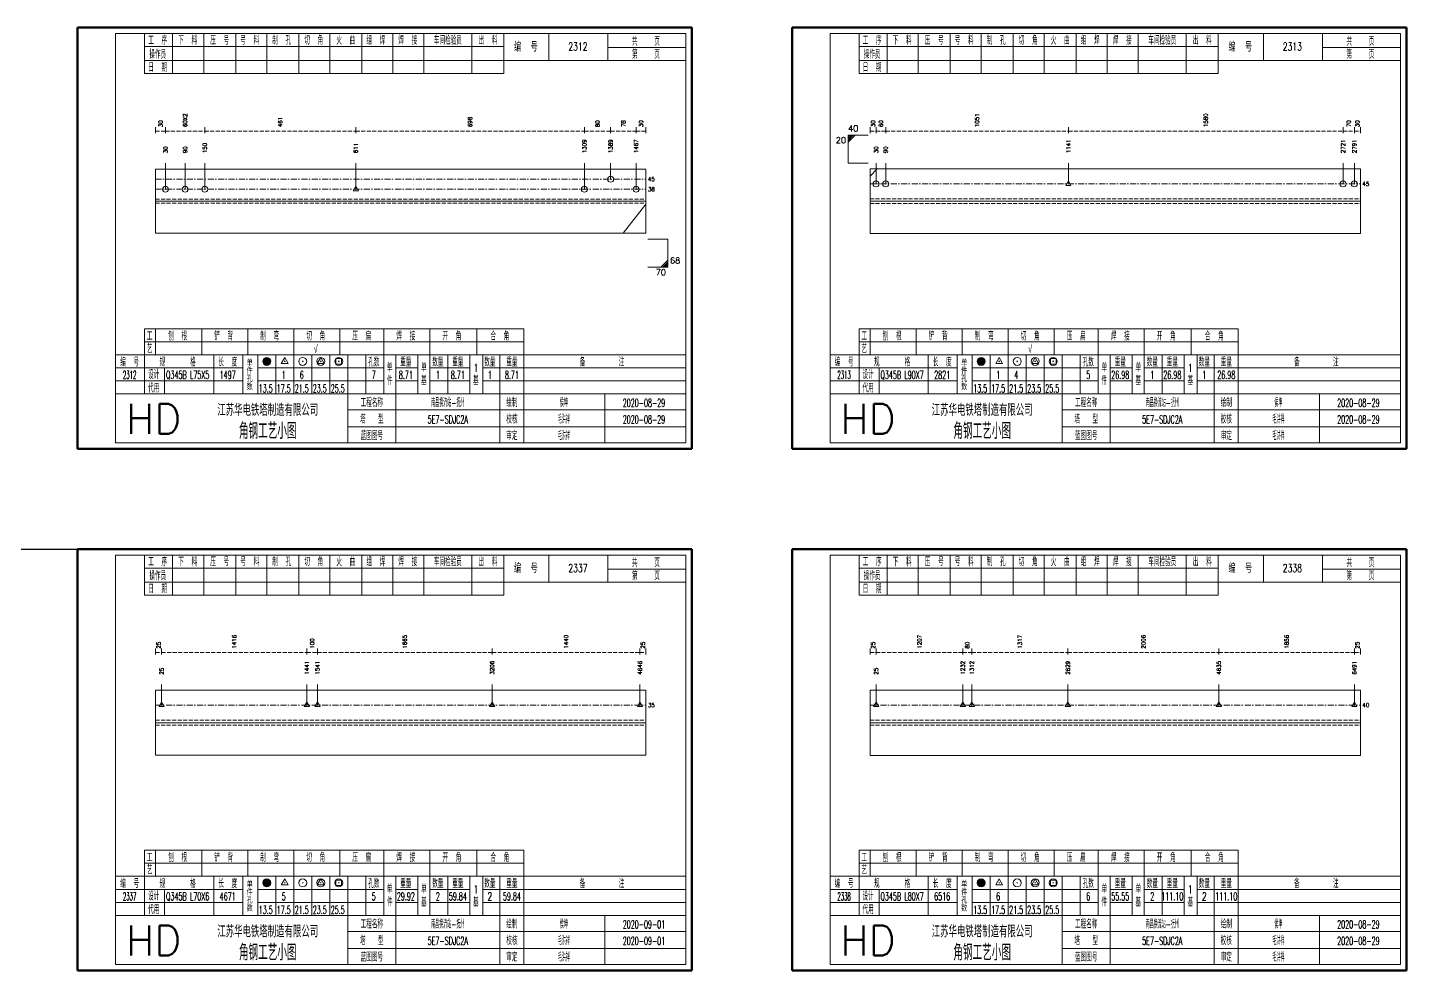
# Model space of a CAD drawing. Extents: x 0 to 5305, y 0 to 1513.
# Drawn here: x 3188 to 3877, y 260 to 732 of the extents above; entities that cross this region are included whole.
import ezdxf
from ezdxf.enums import TextEntityAlignment as Align

# ---------------------------------------------------------------- set-up
doc = ezdxf.new("R2010")
doc.units = 0
doc.header["$MEASUREMENT"] = 0
doc.linetypes.add('一点画线', pattern=[5.2, 3, -1, 0.2, -1])
doc.linetypes.add('虚线', pattern=[2.75, 2, -0.75])
doc.layers.get('0').update_dxf_attribs({"linetype": 'CONTINUOUS', "lineweight": 25})
doc.layers.add('1', color=7, linetype='CONTINUOUS', lineweight=25)
doc.layers.add('4', color=7, linetype='CONTINUOUS', lineweight=25)
doc.styles.get("Standard").update_dxf_attribs({"font": 'simplex.shx', "width": 0.7, "height": 3, "bigfont": 'gbhzfs.shx'})

msp = doc.modelspace()

# ---------------------------------------------------------------- linework, layer by layer
at = {"color": 8, "linetype": 'Continuous', "lineweight": 9}
for p, q in [((3252, 678.75), (3252, 681.75)), ((3256.91, 678.75), (3256.91, 681.75)), ((3256.91, 678.75), (3256.91, 681.75)), ((3276.55, 678.75), (3276.55, 681.75)), ((3276.55, 678.75), (3276.55, 681.75)), ((3352, 678.75), (3352, 681.75)), ((3352, 678.75), (3352, 681.75)), ((3466.23, 678.75), (3466.23, 681.75)), ((3466.23, 678.75), (3466.23, 681.75)), ((3479.32, 678.75), (3479.32, 681.75)), ((3479.32, 678.75), (3479.32, 681.75)), ((3492.09, 678.75), (3492.09, 681.75)), ((3492.09, 678.75), (3492.09, 681.75)), ((3497, 678.75), (3497, 681.75)), ((3609, 678.75), (3609, 681.75)), ((3612, 678.75), (3612, 681.75)), ((3612, 678.75), (3612, 681.75)), ((3616.82, 678.75), (3616.82, 681.75)), ((3616.82, 678.75), (3616.82, 681.75)), ((3708.09, 678.75), (3708.09, 681.75)), ((3708.09, 678.75), (3708.09, 681.75)), ((3845.32, 678.75), (3845.32, 681.75)), ((3845.32, 678.75), (3845.32, 681.75)), ((3851, 678.75), (3851, 681.75)), ((3851, 678.75), (3851, 681.75)), ((3854, 678.75), (3854, 681.75)), ((3609, 418.25), (3609, 421.25)), ((3612, 418.25), (3612, 421.25)), ((3612, 418.25), (3612, 421.25)), ((3655.32, 418.25), (3655.32, 421.25)), ((3655.32, 418.25), (3655.32, 421.25)), ((3659.82, 418.25), (3659.82, 421.25)), ((3659.82, 418.25), (3659.82, 421.25)), ((3707.85, 418.25), (3707.85, 421.25)), ((3707.85, 418.25), (3707.85, 421.25)), ((3783.27, 418.25), (3783.27, 421.25)), ((3783.27, 418.25), (3783.27, 421.25)), ((3851, 418.25), (3851, 421.25)), ((3851, 418.25), (3851, 421.25)), ((3854, 418.25), (3854, 421.25))]:
    msp.add_line(p, q, dxfattribs=at)
at = {"color": 8, "linetype": '虚线', "lineweight": 9}
for p, q in [((3252, 679.75), (3256.91, 679.75)), ((3256.91, 679.75), (3276.55, 679.75)), ((3276.55, 679.75), (3352, 679.75)), ((3352, 679.75), (3466.23, 679.75)), ((3466.23, 679.75), (3479.32, 679.75)), ((3479.32, 679.75), (3492.09, 679.75)), ((3492.09, 679.75), (3497, 679.75)), ((3609, 679.75), (3612, 679.75)), ((3612, 679.75), (3616.82, 679.75)), ((3616.82, 679.75), (3708.09, 679.75)), ((3708.09, 679.75), (3845.32, 679.75)), ((3845.32, 679.75), (3851, 679.75)), ((3851, 679.75), (3854, 679.75)), ((3609, 419.25), (3612, 419.25)), ((3612, 419.25), (3655.32, 419.25)), ((3655.32, 419.25), (3659.82, 419.25)), ((3659.82, 419.25), (3707.85, 419.25)), ((3707.85, 419.25), (3783.27, 419.25)), ((3783.27, 419.25), (3851, 419.25)), ((3851, 419.25), (3854, 419.25))]:
    msp.add_line(p, q, dxfattribs=at)
at = {"color": 7, "linetype": 'Continuous', "lineweight": 13}
for p, q in [((3598, 677.75), (3608, 677.75)), ((3598, 663.75), (3598, 677.75)), ((3598.88, 677.75), (3598, 676.88)), ((3599.75, 677.75), (3598, 676)), ((3600.62, 677.75), (3598, 675.12)), ((3601.5, 677.75), (3598, 674.25)), ((3256.91, 650.75), (3256.91, 663.75)), ((3266.73, 650.75), (3266.73, 663.75)), ((3276.55, 650.75), (3276.55, 663.75)), ((3352, 650.75), (3352, 663.75)), ((3466.23, 650.75), (3466.23, 663.75)), ((3479.32, 655.75), (3479.32, 663.75)), ((3492.09, 650.75), (3492.09, 663.75)), ((3598, 663.75), (3608, 663.75)), ((3612, 653.42), (3612, 663.75)), ((3616.82, 653.42), (3616.82, 663.75)), ((3708.09, 653.42), (3708.09, 663.75)), ((3845.32, 653.42), (3845.32, 663.75)), ((3851, 653.42), (3851, 663.75)), ((3479.17, 655.6), (3479.47, 655.9)), ((3479.47, 655.6), (3479.17, 655.9)), ((3609, 657.32), (3612.47, 660.92)), ((3708.09, 654.92), (3706.8, 652.67)), ((3709.39, 652.67), (3708.09, 654.92)), ((3256.76, 650.6), (3257.06, 650.9)), ((3257.06, 650.6), (3256.76, 650.9)), ((3266.58, 650.6), (3266.88, 650.9)), ((3266.88, 650.6), (3266.58, 650.9)), ((3276.4, 650.6), (3276.7, 650.9)), ((3276.7, 650.6), (3276.4, 650.9)), ((3352, 652.25), (3350.7, 650)), ((3350.7, 650), (3353.3, 650)), ((3351.85, 650.6), (3352.15, 650.9)), ((3352.15, 650.6), (3351.85, 650.9)), ((3353.3, 650), (3352, 652.25)), ((3466.08, 650.6), (3466.38, 650.9)), ((3466.38, 650.6), (3466.08, 650.9)), ((3491.94, 650.6), (3492.24, 650.9)), ((3492.24, 650.6), (3491.94, 650.9)), ((3611.85, 653.27), (3612.15, 653.57)), ((3612.15, 653.27), (3611.85, 653.57)), ((3616.67, 653.27), (3616.97, 653.57)), ((3616.97, 653.27), (3616.67, 653.57)), ((3706.8, 652.67), (3709.39, 652.67)), ((3707.94, 653.27), (3708.24, 653.57)), ((3708.24, 653.27), (3707.94, 653.57)), ((3845.17, 653.27), (3845.47, 653.57)), ((3845.47, 653.27), (3845.17, 653.57)), ((3850.85, 653.27), (3851.15, 653.57)), ((3851.15, 653.27), (3850.85, 653.57)), ((3497, 643.26), (3485.54, 628.75)), ((3508, 625.75), (3498, 625.75)), ((3508, 625.75), (3508, 611.75)), ((3504.5, 611.75), (3508, 615.25)), ((3505.38, 611.75), (3508, 614.38)), ((3506.25, 611.75), (3508, 613.5)), ((3508, 611.75), (3498, 611.75)), ((3507.12, 611.75), (3508, 612.62)), ((3612, 393.06), (3612, 403.25)), ((3655.32, 393.06), (3655.32, 403.25)), ((3659.82, 393.06), (3659.82, 403.25)), ((3707.85, 393.06), (3707.85, 403.25)), ((3783.27, 393.06), (3783.27, 403.25)), ((3851, 393.06), (3851, 403.25)), ((3612, 394.56), (3610.7, 392.31)), ((3611.85, 392.91), (3612.15, 393.21)), ((3612.15, 392.91), (3611.85, 393.21)), ((3613.3, 392.31), (3612, 394.56)), ((3655.32, 394.56), (3654.02, 392.31)), ((3655.17, 392.91), (3655.47, 393.21)), ((3655.47, 392.91), (3655.17, 393.21)), ((3656.62, 392.31), (3655.32, 394.56)), ((3659.82, 394.56), (3658.52, 392.31)), ((3659.67, 392.91), (3659.97, 393.21)), ((3659.97, 392.91), (3659.67, 393.21)), ((3661.12, 392.31), (3659.82, 394.56)), ((3707.85, 394.56), (3706.55, 392.31)), ((3707.7, 392.91), (3708, 393.21)), ((3708, 392.91), (3707.7, 393.21)), ((3709.15, 392.31), (3707.85, 394.56)), ((3783.27, 394.56), (3781.98, 392.31)), ((3783.12, 392.91), (3783.42, 393.21)), ((3783.42, 392.91), (3783.12, 393.21)), ((3784.57, 392.31), (3783.27, 394.56)), ((3851, 394.56), (3849.7, 392.31)), ((3850.85, 392.91), (3851.15, 393.21)), ((3851.15, 392.91), (3850.85, 393.21)), ((3852.3, 392.31), (3851, 394.56)), ((3610.7, 392.31), (3613.3, 392.31)), ((3654.02, 392.31), (3656.62, 392.31)), ((3658.52, 392.31), (3661.12, 392.31)), ((3706.55, 392.31), (3709.15, 392.31)), ((3781.98, 392.31), (3784.57, 392.31)), ((3849.7, 392.31), (3852.3, 392.31))]:
    msp.add_line(p, q, dxfattribs=at)
at = {"color": 7, "linetype": 'Continuous', "lineweight": 18}
for p, q in [((3252, 660.75), (3252, 628.75)), ((3252, 660.75), (3497, 660.75)), ((3497, 660.75), (3497, 628.75)), ((3609, 660.92), (3609, 628.58)), ((3609, 660.92), (3854, 660.92)), ((3854, 660.92), (3854, 628.58)), ((3252, 644.75), (3497, 644.75)), ((3609, 644.75), (3854, 644.75)), ((3609, 400.56), (3609, 367.94)), ((3609, 400.56), (3854, 400.56)), ((3854, 400.56), (3854, 367.94)), ((3609, 384.25), (3854, 384.25))]:
    msp.add_line(p, q, dxfattribs=at)
at = {"color": 3, "linetype": '一点画线', "lineweight": 13}
for p, q in [((3252, 655.75), (3497, 655.75)), ((3252, 650.75), (3497, 650.75)), ((3609, 653.42), (3854, 653.42)), ((3609, 393.06), (3854, 393.06))]:
    msp.add_line(p, q, dxfattribs=at)
at = {"color": 1, "linetype": '虚线', "lineweight": 18}
for p, q in [((3252, 645.75), (3497, 645.75)), ((3252, 643.75), (3497, 643.75)), ((3609, 645.92), (3854, 645.92)), ((3609, 643.58), (3854, 643.58)), ((3609, 385.56), (3854, 385.56)), ((3609, 382.94), (3854, 382.94))]:
    msp.add_line(p, q, dxfattribs=at)
at = {"color": 0, "linetype": 'Continuous'}
msp.add_line((3163, 471), (3213, 471), dxfattribs=at)
at = {"color": 2, "linetype": 'Continuous', "lineweight": 9}
for p, q in [((3252, 418.25), (3252, 421.25)), ((3255, 418.25), (3255, 421.25)), ((3255, 418.25), (3255, 421.25)), ((3327.58, 418.25), (3327.58, 421.25)), ((3327.58, 418.25), (3327.58, 421.25)), ((3332.83, 418.25), (3332.83, 421.25)), ((3332.83, 418.25), (3332.83, 421.25)), ((3420.16, 418.25), (3420.16, 421.25)), ((3420.16, 418.25), (3420.16, 421.25)), ((3494, 418.25), (3494, 421.25)), ((3494, 418.25), (3494, 421.25)), ((3497, 418.25), (3497, 421.25))]:
    msp.add_line(p, q, dxfattribs=at)
at = {"color": 2, "linetype": '虚线', "lineweight": 9}
for p, q in [((3252, 419.25), (3255, 419.25)), ((3255, 419.25), (3327.58, 419.25)), ((3327.58, 419.25), (3332.83, 419.25)), ((3332.83, 419.25), (3420.16, 419.25)), ((3420.16, 419.25), (3494, 419.25)), ((3494, 419.25), (3497, 419.25))]:
    msp.add_line(p, q, dxfattribs=at)
at = {"color": 2, "linetype": 'Continuous', "lineweight": 18}
for p, q in [((3252, 400.54), (3252, 367.96)), ((3252, 400.54), (3497, 400.54)), ((3497, 400.54), (3497, 367.96)), ((3252, 384.25), (3497, 384.25))]:
    msp.add_line(p, q, dxfattribs=at)
at = {"color": 2, "linetype": 'Continuous', "lineweight": 13}
for p, q in [((3255, 393.04), (3255, 403.25)), ((3327.58, 393.04), (3327.58, 403.25)), ((3332.83, 393.04), (3332.83, 403.25)), ((3420.16, 393.04), (3420.16, 403.25)), ((3494, 393.04), (3494, 403.25)), ((3255, 394.54), (3253.7, 392.29)), ((3254.85, 392.89), (3255.15, 393.19)), ((3255.15, 392.89), (3254.85, 393.19)), ((3256.3, 392.29), (3255, 394.54)), ((3327.58, 394.54), (3326.28, 392.29)), ((3327.43, 392.89), (3327.73, 393.19)), ((3327.73, 392.89), (3327.43, 393.19)), ((3328.88, 392.29), (3327.58, 394.54)), ((3332.83, 394.54), (3331.53, 392.29)), ((3332.68, 392.89), (3332.98, 393.19)), ((3332.98, 392.89), (3332.68, 393.19)), ((3334.13, 392.29), (3332.83, 394.54)), ((3420.16, 394.54), (3418.86, 392.29)), ((3420.01, 392.89), (3420.31, 393.19)), ((3420.31, 392.89), (3420.01, 393.19)), ((3421.46, 392.29), (3420.16, 394.54)), ((3494, 394.54), (3492.7, 392.29)), ((3493.85, 392.89), (3494.15, 393.19)), ((3494.15, 392.89), (3493.85, 393.19)), ((3495.3, 392.29), (3494, 394.54)), ((3253.7, 392.29), (3256.3, 392.29)), ((3326.28, 392.29), (3328.88, 392.29)), ((3331.53, 392.29), (3334.13, 392.29)), ((3418.86, 392.29), (3421.46, 392.29)), ((3492.7, 392.29), (3495.3, 392.29))]:
    msp.add_line(p, q, dxfattribs=at)
at = {"color": 2, "linetype": '一点画线', "lineweight": 13}
msp.add_line((3252, 393.04), (3497, 393.04), dxfattribs=at)
at = {"color": 2, "linetype": '虚线', "lineweight": 18}
for p, q in [((3252, 385.54), (3497, 385.54)), ((3252, 382.96), (3497, 382.96))]:
    msp.add_line(p, q, dxfattribs=at)
at = {"color": 7, "linetype": 'Continuous', "lineweight": 13}
for centre in [(3479.32, 655.75), (3612, 653.42), (3616.82, 653.42), (3845.32, 653.42), (3851, 653.42), (3256.91, 650.75), (3266.73, 650.75), (3276.55, 650.75), (3466.23, 650.75), (3492.09, 650.75)]:
    msp.add_circle(centre, 1.5, dxfattribs=at)
at = {"layer": '1', "color": 7, "linetype": 'Continuous', "lineweight": 18}
for p, q in [((3252, 628.75), (3497, 628.75)), ((3609, 628.58), (3854, 628.58)), ((3609, 367.94), (3854, 367.94))]:
    msp.add_line(p, q, dxfattribs=at)
at = {"layer": '1', "color": 2, "linetype": 'Continuous', "lineweight": 18}
msp.add_line((3252, 367.96), (3497, 367.96), dxfattribs=at)
at = {"layer": '4', "color": 1, "linetype": 'Continuous', "lineweight": 50}
for p, q in [((3520, 731.5), (3213, 731.5)), ((3213, 731.5), (3213, 521)), ((3520, 521), (3520, 731.5)), ((3877, 731.5), (3570, 731.5)), ((3570, 731.5), (3570, 521)), ((3877, 521), (3877, 731.5)), ((3213, 521), (3520, 521)), ((3570, 521), (3877, 521)), ((3877, 471), (3570, 471)), ((3570, 471), (3570, 260.5)), ((3877, 260.5), (3877, 471)), ((3570, 260.5), (3877, 260.5))]:
    msp.add_line(p, q, dxfattribs=at)
at = {"layer": '4', "color": 1, "linetype": 'Continuous', "lineweight": 18}
for p, q in [((3517, 728.5), (3232, 728.5)), ((3232, 728.5), (3232, 524)), ((3246.5, 728.5), (3246.5, 708.5)), ((3260.5, 728.5), (3260.5, 708.5)), ((3276, 728.5), (3276, 708.5)), ((3292, 728.5), (3292, 708.5)), ((3307.5, 728.5), (3307.5, 708.5)), ((3323.5, 728.5), (3323.5, 708.5)), ((3339, 728.5), (3339, 708.5)), ((3355, 728.5), (3355, 708.5)), ((3370.5, 728.5), (3370.5, 708.5)), ((3386, 728.5), (3386, 708.5)), ((3410, 728.5), (3410, 708.5)), ((3426, 728.5), (3426, 708.5)), ((3448.5, 728.5), (3448.5, 715)), ((3478, 728.5), (3478, 715)), ((3517, 524), (3517, 728.5)), ((3874, 728.5), (3589, 728.5)), ((3589, 728.5), (3589, 524)), ((3603.5, 728.5), (3603.5, 708.5)), ((3617.5, 728.5), (3617.5, 708.5)), ((3633, 728.5), (3633, 708.5)), ((3649, 728.5), (3649, 708.5)), ((3664.5, 728.5), (3664.5, 708.5)), ((3680.5, 728.5), (3680.5, 708.5)), ((3696, 728.5), (3696, 708.5)), ((3712, 728.5), (3712, 708.5)), ((3727.5, 728.5), (3727.5, 708.5)), ((3743, 728.5), (3743, 708.5)), ((3767, 728.5), (3767, 708.5)), ((3783, 728.5), (3783, 708.5)), ((3805.5, 728.5), (3805.5, 715)), ((3835, 728.5), (3835, 715)), ((3874, 524), (3874, 728.5)), ((3246.5, 722), (3426, 722)), ((3478, 721.5), (3517, 721.5)), ((3603.5, 722), (3783, 722)), ((3835, 721.5), (3874, 721.5)), ((3246.5, 715), (3517, 715)), ((3603.5, 715), (3874, 715)), ((3246.5, 708.5), (3426, 708.5)), ((3603.5, 708.5), (3783, 708.5)), ((3246.5, 581), (3436, 581)), ((3246.5, 581), (3246.5, 568)), ((3252, 581), (3252, 568)), ((3275, 581), (3275, 568)), ((3298, 581), (3298, 568)), ((3321, 581), (3321, 568)), ((3344, 581), (3344, 568)), ((3366, 581), (3366, 568)), ((3389, 581), (3389, 568)), ((3412.5, 581), (3412.5, 568)), ((3436, 581), (3436, 568)), ((3603.5, 581), (3793, 581)), ((3603.5, 581), (3603.5, 568)), ((3609, 581), (3609, 568)), ((3632, 581), (3632, 568)), ((3655, 581), (3655, 568)), ((3678, 581), (3678, 568)), ((3701, 581), (3701, 568)), ((3723, 581), (3723, 568)), ((3746, 581), (3746, 568)), ((3769.5, 581), (3769.5, 568)), ((3793, 581), (3793, 568)), ((3246.5, 574.5), (3436, 574.5)), ((3603.5, 574.5), (3793, 574.5)), ((3232, 568), (3517, 568)), ((3246.5, 568), (3246.5, 548.5)), ((3281, 568), (3281, 548.5)), ((3295.5, 568), (3295.5, 548.5)), ((3303, 568), (3303, 548.5)), ((3312, 568), (3312, 548.5)), ((3321, 568), (3321, 548.5)), ((3330, 568), (3330, 548.5)), ((3339, 568), (3339, 548.5)), ((3348, 568), (3348, 548.5)), ((3357, 568), (3357, 548.5)), ((3366, 568), (3366, 548.5)), ((3372, 568), (3372, 548.5)), ((3383, 568), (3383, 548.5)), ((3389, 568), (3389, 548.5)), ((3398, 568), (3398, 548.5)), ((3409, 568), (3409, 548.5)), ((3415.5, 568), (3415.5, 548.5)), ((3424, 568), (3424, 548.5)), ((3436, 568), (3436, 548.5)), ((3589, 568), (3874, 568)), ((3603.5, 568), (3603.5, 548.5)), ((3638, 568), (3638, 548.5)), ((3652.5, 568), (3652.5, 548.5)), ((3660, 568), (3660, 548.5)), ((3669, 568), (3669, 548.5)), ((3678, 568), (3678, 548.5)), ((3687, 568), (3687, 548.5)), ((3696, 568), (3696, 548.5)), ((3705, 568), (3705, 548.5)), ((3714, 568), (3714, 548.5)), ((3723, 568), (3723, 548.5)), ((3729, 568), (3729, 548.5)), ((3740, 568), (3740, 548.5)), ((3746, 568), (3746, 548.5)), ((3755, 568), (3755, 548.5)), ((3766, 568), (3766, 548.5)), ((3772.5, 568), (3772.5, 548.5)), ((3781, 568), (3781, 548.5)), ((3793, 568), (3793, 548.5)), ((3232, 561.5), (3295.5, 561.5)), ((3256.5, 561.5), (3256.5, 548.5)), ((3303, 561.5), (3366, 561.5)), ((3372, 561.5), (3383, 561.5)), ((3389, 561.5), (3409, 561.5)), ((3415.5, 561.5), (3517, 561.5)), ((3589, 561.5), (3652.5, 561.5)), ((3613.5, 561.5), (3613.5, 548.5)), ((3660, 561.5), (3723, 561.5)), ((3729, 561.5), (3740, 561.5)), ((3746, 561.5), (3766, 561.5)), ((3772.5, 561.5), (3874, 561.5)), ((3232, 555), (3295.5, 555)), ((3303, 555), (3366, 555)), ((3372, 555), (3383, 555)), ((3389, 555), (3409, 555)), ((3415.5, 555), (3517, 555)), ((3589, 555), (3652.5, 555)), ((3660, 555), (3723, 555)), ((3729, 555), (3740, 555)), ((3746, 555), (3766, 555)), ((3772.5, 555), (3874, 555)), ((3232, 548.5), (3517, 548.5)), ((3348, 548.5), (3348, 524)), ((3372, 548.5), (3372, 524)), ((3424, 548.5), (3424, 524)), ((3436, 548.5), (3436, 524)), ((3476.5, 548.5), (3476.5, 524)), ((3589, 548.5), (3874, 548.5)), ((3705, 548.5), (3705, 524)), ((3729, 548.5), (3729, 524)), ((3781, 548.5), (3781, 524)), ((3793, 548.5), (3793, 524)), ((3833.5, 548.5), (3833.5, 524)), ((3348, 540.5), (3517, 540.5)), ((3705, 540.5), (3874, 540.5)), ((3348, 532), (3517, 532)), ((3705, 532), (3874, 532)), ((3232, 524), (3517, 524)), ((3589, 524), (3874, 524)), ((3874, 468), (3589, 468)), ((3589, 468), (3589, 263.5)), ((3603.5, 468), (3603.5, 448)), ((3617.5, 468), (3617.5, 448)), ((3633, 468), (3633, 448)), ((3649, 468), (3649, 448)), ((3664.5, 468), (3664.5, 448)), ((3680.5, 468), (3680.5, 448)), ((3696, 468), (3696, 448)), ((3712, 468), (3712, 448)), ((3727.5, 468), (3727.5, 448)), ((3743, 468), (3743, 448)), ((3767, 468), (3767, 448)), ((3783, 468), (3783, 448)), ((3805.5, 468), (3805.5, 454.5)), ((3835, 468), (3835, 454.5)), ((3874, 263.5), (3874, 468)), ((3603.5, 461.5), (3783, 461.5)), ((3835, 461), (3874, 461)), ((3603.5, 454.5), (3874, 454.5)), ((3603.5, 448), (3783, 448)), ((3603.5, 320.5), (3793, 320.5)), ((3603.5, 320.5), (3603.5, 307.5)), ((3609, 320.5), (3609, 307.5)), ((3632, 320.5), (3632, 307.5)), ((3655, 320.5), (3655, 307.5)), ((3678, 320.5), (3678, 307.5)), ((3701, 320.5), (3701, 307.5)), ((3723, 320.5), (3723, 307.5)), ((3746, 320.5), (3746, 307.5)), ((3769.5, 320.5), (3769.5, 307.5)), ((3793, 320.5), (3793, 307.5)), ((3603.5, 314), (3793, 314)), ((3589, 307.5), (3874, 307.5)), ((3603.5, 307.5), (3603.5, 288)), ((3638, 307.5), (3638, 288)), ((3652.5, 307.5), (3652.5, 288)), ((3660, 307.5), (3660, 288)), ((3669, 307.5), (3669, 288)), ((3678, 307.5), (3678, 288)), ((3687, 307.5), (3687, 288)), ((3696, 307.5), (3696, 288)), ((3705, 307.5), (3705, 288)), ((3714, 307.5), (3714, 288)), ((3723, 307.5), (3723, 288)), ((3729, 307.5), (3729, 288)), ((3740, 307.5), (3740, 288)), ((3746, 307.5), (3746, 288)), ((3755, 307.5), (3755, 288)), ((3766, 307.5), (3766, 288)), ((3772.5, 307.5), (3772.5, 288)), ((3781, 307.5), (3781, 288)), ((3793, 307.5), (3793, 288)), ((3589, 301), (3652.5, 301)), ((3613.5, 301), (3613.5, 288)), ((3660, 301), (3723, 301)), ((3729, 301), (3740, 301)), ((3746, 301), (3766, 301)), ((3772.5, 301), (3874, 301)), ((3589, 294.5), (3652.5, 294.5)), ((3660, 294.5), (3723, 294.5)), ((3729, 294.5), (3740, 294.5)), ((3746, 294.5), (3766, 294.5)), ((3772.5, 294.5), (3874, 294.5)), ((3589, 288), (3874, 288)), ((3705, 288), (3705, 263.5)), ((3729, 288), (3729, 263.5)), ((3781, 288), (3781, 263.5)), ((3793, 288), (3793, 263.5)), ((3833.5, 288), (3833.5, 263.5)), ((3705, 280), (3874, 280)), ((3705, 271.5), (3874, 271.5)), ((3589, 263.5), (3874, 263.5))]:
    msp.add_line(p, q, dxfattribs=at)
at = {"layer": '4', "color": 7, "linetype": 'Continuous', "lineweight": 13}
for p, q in [((3316.5, 566.75), (3314.77, 563.75)), ((3318.23, 563.75), (3316.5, 566.75)), ((3334.5, 566.75), (3332.77, 563.75)), ((3336.23, 563.75), (3334.5, 566.75)), ((3342.09, 563.34), (3342.09, 566.16)), ((3342.09, 566.16), (3344.91, 566.16)), ((3344.91, 566.16), (3344.91, 563.34)), ((3673.5, 566.75), (3671.77, 563.75)), ((3675.23, 563.75), (3673.5, 566.75)), ((3691.5, 566.75), (3689.77, 563.75)), ((3693.23, 563.75), (3691.5, 566.75)), ((3699.09, 563.34), (3699.09, 566.16)), ((3699.09, 566.16), (3701.91, 566.16)), ((3701.91, 566.16), (3701.91, 563.34)), ((3314.77, 563.75), (3318.23, 563.75)), ((3316.3, 564.55), (3316.7, 564.95)), ((3316.7, 564.55), (3316.3, 564.95)), ((3325.3, 564.55), (3325.7, 564.95)), ((3325.7, 564.55), (3325.3, 564.95)), ((3332.77, 563.75), (3336.23, 563.75)), ((3334.3, 564.55), (3334.7, 564.95)), ((3334.7, 564.55), (3334.3, 564.95)), ((3344.91, 563.34), (3342.09, 563.34)), ((3343.3, 564.55), (3343.7, 564.95)), ((3343.7, 564.55), (3343.3, 564.95)), ((3671.77, 563.75), (3675.23, 563.75)), ((3673.3, 564.55), (3673.7, 564.95)), ((3673.7, 564.55), (3673.3, 564.95)), ((3682.3, 564.55), (3682.7, 564.95)), ((3682.7, 564.55), (3682.3, 564.95)), ((3689.77, 563.75), (3693.23, 563.75)), ((3691.3, 564.55), (3691.7, 564.95)), ((3691.7, 564.55), (3691.3, 564.95)), ((3701.91, 563.34), (3699.09, 563.34)), ((3700.3, 564.55), (3700.7, 564.95)), ((3700.7, 564.55), (3700.3, 564.95)), ((3673.5, 306.25), (3671.77, 303.25)), ((3671.77, 303.25), (3675.23, 303.25)), ((3673.3, 304.05), (3673.7, 304.45)), ((3673.7, 304.05), (3673.3, 304.45)), ((3675.23, 303.25), (3673.5, 306.25)), ((3682.3, 304.05), (3682.7, 304.45)), ((3682.7, 304.05), (3682.3, 304.45)), ((3691.5, 306.25), (3689.77, 303.25)), ((3689.77, 303.25), (3693.23, 303.25)), ((3691.3, 304.05), (3691.7, 304.45)), ((3691.7, 304.05), (3691.3, 304.45)), ((3693.23, 303.25), (3691.5, 306.25)), ((3699.09, 302.84), (3699.09, 305.66)), ((3699.09, 305.66), (3701.91, 305.66)), ((3700.3, 304.05), (3700.7, 304.45)), ((3700.7, 304.05), (3700.3, 304.45)), ((3701.91, 305.66), (3701.91, 302.84)), ((3701.91, 302.84), (3699.09, 302.84))]:
    msp.add_line(p, q, dxfattribs=at)
at = {"layer": '4', "color": 2, "linetype": 'Continuous', "lineweight": 50}
for p, q in [((3520, 471), (3213, 471)), ((3213, 471), (3213, 260.5)), ((3520, 260.5), (3520, 471)), ((3213, 260.5), (3520, 260.5))]:
    msp.add_line(p, q, dxfattribs=at)
at = {"layer": '4', "color": 2, "linetype": 'Continuous', "lineweight": 18}
for p, q in [((3517, 468), (3232, 468)), ((3232, 468), (3232, 263.5)), ((3246.5, 468), (3246.5, 448)), ((3260.5, 468), (3260.5, 448)), ((3276, 468), (3276, 448)), ((3292, 468), (3292, 448)), ((3307.5, 468), (3307.5, 448)), ((3323.5, 468), (3323.5, 448)), ((3339, 468), (3339, 448)), ((3355, 468), (3355, 448)), ((3370.5, 468), (3370.5, 448)), ((3386, 468), (3386, 448)), ((3410, 468), (3410, 448)), ((3426, 468), (3426, 448)), ((3448.5, 468), (3448.5, 454.5)), ((3478, 468), (3478, 454.5)), ((3517, 263.5), (3517, 468)), ((3246.5, 461.5), (3426, 461.5)), ((3478, 461), (3517, 461)), ((3246.5, 454.5), (3517, 454.5)), ((3246.5, 448), (3426, 448)), ((3246.5, 320.5), (3436, 320.5)), ((3246.5, 320.5), (3246.5, 307.5)), ((3252, 320.5), (3252, 307.5)), ((3275, 320.5), (3275, 307.5)), ((3298, 320.5), (3298, 307.5)), ((3321, 320.5), (3321, 307.5)), ((3344, 320.5), (3344, 307.5)), ((3366, 320.5), (3366, 307.5)), ((3389, 320.5), (3389, 307.5)), ((3412.5, 320.5), (3412.5, 307.5)), ((3436, 320.5), (3436, 307.5)), ((3246.5, 314), (3436, 314)), ((3232, 307.5), (3517, 307.5)), ((3246.5, 307.5), (3246.5, 288)), ((3281, 307.5), (3281, 288)), ((3295.5, 307.5), (3295.5, 288)), ((3303, 307.5), (3303, 288)), ((3312, 307.5), (3312, 288)), ((3321, 307.5), (3321, 288)), ((3330, 307.5), (3330, 288)), ((3339, 307.5), (3339, 288)), ((3348, 307.5), (3348, 288)), ((3357, 307.5), (3357, 288)), ((3366, 307.5), (3366, 288)), ((3372, 307.5), (3372, 288)), ((3383, 307.5), (3383, 288)), ((3389, 307.5), (3389, 288)), ((3398, 307.5), (3398, 288)), ((3409, 307.5), (3409, 288)), ((3415.5, 307.5), (3415.5, 288)), ((3424, 307.5), (3424, 288)), ((3436, 307.5), (3436, 288)), ((3232, 301), (3295.5, 301)), ((3256.5, 301), (3256.5, 288)), ((3303, 301), (3366, 301)), ((3372, 301), (3383, 301)), ((3389, 301), (3409, 301)), ((3415.5, 301), (3517, 301)), ((3232, 294.5), (3295.5, 294.5)), ((3303, 294.5), (3366, 294.5)), ((3372, 294.5), (3383, 294.5)), ((3389, 294.5), (3409, 294.5)), ((3415.5, 294.5), (3517, 294.5)), ((3232, 288), (3517, 288)), ((3348, 288), (3348, 263.5)), ((3372, 288), (3372, 263.5)), ((3424, 288), (3424, 263.5)), ((3436, 288), (3436, 263.5)), ((3476.5, 288), (3476.5, 263.5)), ((3348, 280), (3517, 280)), ((3348, 271.5), (3517, 271.5)), ((3232, 263.5), (3517, 263.5))]:
    msp.add_line(p, q, dxfattribs=at)
at = {"layer": '4', "color": 2, "linetype": 'Continuous', "lineweight": 13}
for p, q in [((3316.5, 306.25), (3314.77, 303.25)), ((3314.77, 303.25), (3318.23, 303.25)), ((3316.3, 304.05), (3316.7, 304.45)), ((3316.7, 304.05), (3316.3, 304.45)), ((3318.23, 303.25), (3316.5, 306.25)), ((3325.3, 304.05), (3325.7, 304.45)), ((3325.7, 304.05), (3325.3, 304.45)), ((3334.5, 306.25), (3332.77, 303.25)), ((3332.77, 303.25), (3336.23, 303.25)), ((3334.3, 304.05), (3334.7, 304.45)), ((3334.7, 304.05), (3334.3, 304.45)), ((3336.23, 303.25), (3334.5, 306.25)), ((3342.09, 302.84), (3342.09, 305.66)), ((3342.09, 305.66), (3344.91, 305.66)), ((3343.3, 304.05), (3343.7, 304.45)), ((3343.7, 304.05), (3343.3, 304.45)), ((3344.91, 305.66), (3344.91, 302.84)), ((3344.91, 302.84), (3342.09, 302.84))]:
    msp.add_line(p, q, dxfattribs=at)
at = {"layer": '4', "color": 7, "linetype": 'Continuous', "lineweight": 13}
for centre, radius in [((3307.5, 564.75), 2), ((3307.5, 564.75), 1.8), ((3307.5, 564.75), 1.6), ((3307.5, 564.75), 1.4), ((3307.5, 564.75), 1.2), ((3307.5, 564.75), 1), ((3307.5, 564.75), 0.8), ((3307.5, 564.75), 0.6), ((3307.5, 564.75), 0.4), ((3325.5, 564.75), 2), ((3334.5, 564.75), 2), ((3343.5, 564.75), 2), ((3664.5, 564.75), 2), ((3664.5, 564.75), 1.8), ((3664.5, 564.75), 1.6), ((3664.5, 564.75), 1.4), ((3664.5, 564.75), 1.2), ((3664.5, 564.75), 1), ((3664.5, 564.75), 0.8), ((3664.5, 564.75), 0.6), ((3664.5, 564.75), 0.4), ((3682.5, 564.75), 2), ((3691.5, 564.75), 2), ((3700.5, 564.75), 2), ((3307.5, 564.75), 0.2), ((3664.5, 564.75), 0.2), ((3664.5, 304.25), 2), ((3664.5, 304.25), 1.8), ((3664.5, 304.25), 1.6), ((3664.5, 304.25), 1.4), ((3664.5, 304.25), 1.2), ((3664.5, 304.25), 1), ((3664.5, 304.25), 0.8), ((3664.5, 304.25), 0.6), ((3664.5, 304.25), 0.4), ((3664.5, 304.25), 0.2), ((3682.5, 304.25), 2), ((3691.5, 304.25), 2), ((3700.5, 304.25), 2)]:
    msp.add_circle(centre, radius, dxfattribs=at)
at = {"layer": '4', "color": 2, "linetype": 'Continuous', "lineweight": 13}
for centre, radius in [((3307.5, 304.25), 2), ((3307.5, 304.25), 1.8), ((3307.5, 304.25), 1.6), ((3307.5, 304.25), 1.4), ((3307.5, 304.25), 1.2), ((3307.5, 304.25), 1), ((3307.5, 304.25), 0.8), ((3307.5, 304.25), 0.6), ((3307.5, 304.25), 0.4), ((3307.5, 304.25), 0.2), ((3325.5, 304.25), 2), ((3334.5, 304.25), 2), ((3343.5, 304.25), 2)]:
    msp.add_circle(centre, radius, dxfattribs=at)

# ---------------------------------------------------------------- texts
at = {"color": 8, "linetype": 'Continuous', "lineweight": 9}
for s, p in [('30', (3254.45, 681.75)), ('60X2', (3266.73, 681.75)), ('461', (3314.27, 681.75)), ('698', (3409.11, 681.75)), ('80', (3472.78, 681.75)), ('78', (3485.71, 681.75)), ('30', (3494.55, 681.75)), ('30', (3610.5, 681.75)), ('60', (3614.41, 681.75)), ('1051', (3662.46, 681.75)), ('1580', (3776.7, 681.75)), ('70', (3848.16, 681.75)), ('30', (3852.5, 681.75)), ('1207', (3633.66, 421.25)), ('1317', (3683.84, 421.25)), ('2006', (3745.56, 421.25)), ('1856', (3817.14, 421.25)), ('25', (3610.5, 421.25)), ('80', (3657.57, 421.25)), ('25', (3852.5, 421.25))]:
    msp.add_text(s, height=2, rotation=90, dxfattribs=at).set_placement(p, align=Align.MIDDLE_LEFT)
at = {"color": 7, "linetype": 'Continuous', "lineweight": 13}
for s, p in [('40', (3598, 678.75)), ('68', (3509, 612.75))]:
    msp.add_text(s, height=3, dxfattribs=at).set_placement(p, align=Align.BOTTOM_LEFT)
for s, p in [('1309', (3466.23, 668.75)), ('1389', (3479.32, 668.75)), ('1467', (3492.09, 668.75)), ('30', (3256.91, 668.75)), ('90', (3266.73, 668.75)), ('150', (3276.55, 668.75)), ('611', (3352, 668.75)), ('30', (3612, 668.75)), ('90', (3616.82, 668.75)), ('1141', (3708.09, 668.75)), ('2721', (3845.32, 668.75)), ('2791', (3851, 668.75)), ('1232', (3655.32, 408.25)), ('1312', (3659.82, 408.25)), ('2629', (3707.85, 408.25)), ('4635', (3783.27, 408.25)), ('6491', (3851, 408.25)), ('25', (3612, 408.25))]:
    msp.add_text(s, height=2, rotation=90, dxfattribs=at).set_placement(p, align=Align.MIDDLE_LEFT)
for s, p in [('20', (3597, 676.75)), ('70', (3507, 610.75))]:
    msp.add_text(s, height=3, dxfattribs=at).set_placement(p, align=Align.TOP_RIGHT)
for s, p in [('45', (3498, 655.75)), ('38', (3498, 650.75)), ('45', (3855, 653.42)), ('40', (3855, 393.06))]:
    msp.add_text(s, height=2, dxfattribs=at).set_placement(p, align=Align.MIDDLE_LEFT)
at = {"color": 2, "linetype": 'Continuous', "lineweight": 9}
for s, p in [('1416', (3291.29, 421.25)), ('1665', (3376.49, 421.25)), ('1440', (3457.08, 421.25)), ('25', (3253.5, 421.25)), ('100', (3330.2, 421.25)), ('25', (3495.5, 421.25))]:
    msp.add_text(s, height=2, rotation=90, dxfattribs=at).set_placement(p, align=Align.MIDDLE_LEFT)
at = {"color": 2, "linetype": 'Continuous', "lineweight": 13}
for s, p in [('1441', (3327.58, 408.25)), ('1541', (3332.83, 408.25)), ('3206', (3420.16, 408.25)), ('4646', (3494, 408.25)), ('25', (3255, 408.25))]:
    msp.add_text(s, height=2, rotation=90, dxfattribs=at).set_placement(p, align=Align.MIDDLE_LEFT)
msp.add_text('35', height=2, dxfattribs=at).set_placement((3498, 393.04), align=Align.MIDDLE_LEFT)
at = {"layer": '4', "color": 1, "linetype": 'Continuous', "lineweight": 13}
for s, height, width, p in [('工  序', 4, 0.7, (3253, 725)), ('下  料', 4, 0.7, (3268, 725)), ('压  号', 4, 0.7, (3284, 725)), ('号  料', 4, 0.7, (3299, 725)), ('制  孔', 4, 0.7, (3315, 725)), ('切  角', 4, 0.7, (3331, 725)), ('火  曲', 4, 0.7, (3347, 725)), ('组  焊', 4, 0.7, (3362, 725)), ('焊  接', 4, 0.7, (3378, 725)), ('车间检验员', 4, 0.7, (3398, 725)), ('出  料', 4, 0.7, (3418, 725)), ('编  号', 5, 0.7, (3437, 722)), ('2312', 4, 0.7, (3463, 722)), ('共    页', 4, 0.7, (3497, 724.5)), ('工  序', 4, 0.7, (3610, 725)), ('下  料', 4, 0.7, (3625, 725)), ('压  号', 4, 0.7, (3641, 725)), ('号  料', 4, 0.7, (3656, 725)), ('制  孔', 4, 0.7, (3672, 725)), ('切  角', 4, 0.7, (3688, 725)), ('火  曲', 4, 0.7, (3704, 725)), ('组  焊', 4, 0.7, (3719, 725)), ('焊  接', 4, 0.7, (3735, 725)), ('车间检验员', 4, 0.7, (3755, 725)), ('出  料', 4, 0.7, (3775, 725)), ('编  号', 5, 0.7, (3794, 722)), ('2313', 4, 0.7, (3820, 722)), ('共    页', 4, 0.7, (3854, 724.5)), ('操作员', 4, 0.7, (3253, 718)), ('第    页', 4, 0.7, (3497, 718)), ('操作员', 4, 0.7, (3610, 718)), ('第    页', 4, 0.7, (3854, 718)), ('日  期', 4, 0.7, (3253, 711.5)), ('日  期', 4, 0.7, (3610, 711.5)), ('工', 4, 0.7, (3249, 577.25)), ('刨  根', 4, 0.7, (3263, 577.25)), ('铲  背', 4, 0.7, (3286, 577.25)), ('制  弯', 4, 0.7, (3309, 577.25)), ('切  角', 4, 0.7, (3332, 577.25)), ('压  扁', 4, 0.7, (3355, 577.25)), ('焊  接', 4, 0.7, (3377, 577.25)), ('开  角', 4, 0.7, (3400, 577.25)), ('合  角', 4, 0.7, (3424, 577.25)), ('工', 4, 0.7, (3606, 577.25)), ('刨  根', 4, 0.7, (3620, 577.25)), ('铲  背', 4, 0.7, (3643, 577.25)), ('制  弯', 4, 0.7, (3666, 577.25)), ('切  角', 4, 0.7, (3689, 577.25)), ('压  扁', 4, 0.7, (3712, 577.25)), ('焊  接', 4, 0.7, (3734, 577.25)), ('开  角', 4, 0.7, (3757, 577.25)), ('合  角', 4, 0.7, (3781, 577.25)), ('艺', 4, 0.7, (3249, 571)), ('√', 4, 0.7, (3332, 571)), ('艺', 4, 0.7, (3606, 571)), ('√', 4, 0.7, (3689, 571)), ('编  号', 4, 0.7, (3239, 564.25)), ('规      格', 4, 0.7, (3263, 564.25)), ('长  度', 4, 0.7, (3288, 564.25)), ('孔数', 4, 0.7, (3361, 564.25)), ('重量', 4, 0.7, (3377, 564.25)), ('数量', 4, 0.7, (3393, 564.25)), ('重量', 4, 0.7, (3403, 564.25)), ('数量', 4, 0.7, (3419, 564.25)), ('重量', 4, 0.7, (3430, 564.25)), ('备        注', 4, 0.7, (3475, 564.25)), ('编  号', 4, 0.7, (3596, 564.25)), ('规      格', 4, 0.7, (3620, 564.25)), ('长  度', 4, 0.7, (3645, 564.25)), ('孔数', 4, 0.7, (3718, 564.25)), ('重量', 4, 0.7, (3734, 564.25)), ('数量', 4, 0.7, (3750, 564.25)), ('重量', 4, 0.7, (3760, 564.25)), ('数量', 4, 0.7, (3776, 564.25)), ('重量', 4, 0.7, (3787, 564.25)), ('备        注', 4, 0.7, (3832, 564.25)), ('2312', 4, 0.4, (3239, 558)), ('设计', 4, 0.7, (3251, 558)), ('Q345B L75X5', 4, 0.5, (3268, 558)), ('1497', 4, 0.5, (3288, 558)), ('1', 4, 0.5, (3316, 558)), ('6', 4, 0.5, (3325, 558)), ('7', 4, 0.5, (3361, 558)), ('单', 4, 0.7, (3369, 561.5)), ('8.71', 4, 0.5, (3377, 558)), ('单', 4, 0.7, (3386, 561.5)), ('1', 4, 0.5, (3393, 558)), ('8.71', 4, 0.5, (3403, 558)), ('1', 4, 0.5, (3412, 561.5)), ('1', 4, 0.7, (3419, 558)), ('8.71', 4, 0.5, (3430, 558)), ('2313', 4, 0.4, (3596, 558)), ('设计', 4, 0.7, (3608, 558)), ('Q345B L90X7', 4, 0.5, (3625, 558)), ('2821', 4, 0.5, (3645, 558)), ('1', 4, 0.5, (3673, 558)), ('4', 4, 0.5, (3682, 558)), ('5', 4, 0.5, (3718, 558)), ('单', 4, 0.7, (3726, 561.5)), ('26.98', 4, 0.5, (3734, 558)), ('单', 4, 0.7, (3743, 561.5)), ('1', 4, 0.5, (3750, 558)), ('26.98', 4, 0.5, (3760, 558)), ('1', 4, 0.5, (3769, 561.5)), ('1', 4, 0.7, (3776, 558)), ('26.98', 4, 0.5, (3787, 558)), ('代用', 4, 0.7, (3251, 551.25)), ('13.5', 4, 0.5, (3307, 551.25)), ('17.5', 4, 0.5, (3316, 551.25)), ('21.5', 4, 0.5, (3325, 551.25)), ('23.5', 4, 0.5, (3334, 551.25)), ('25.5', 4, 0.5, (3343, 551.25)), ('件', 4, 0.7, (3369, 555)), ('基', 4, 0.7, (3386, 555)), ('基', 4, 0.7, (3412, 555)), ('代用', 4, 0.7, (3608, 551.25)), ('13.5', 4, 0.5, (3664, 551.25)), ('17.5', 4, 0.5, (3673, 551.25)), ('21.5', 4, 0.5, (3682, 551.25)), ('23.5', 4, 0.5, (3691, 551.25)), ('25.5', 4, 0.5, (3700, 551.25)), ('件', 4, 0.7, (3726, 555)), ('基', 4, 0.7, (3743, 555)), ('基', 4, 0.7, (3769, 555)), ('工程名称', 4, 0.7, (3360, 544)), ('南昌换流站-抚州', 4, 0.5, (3398, 544)), ('绘制', 4, 0.7, (3430, 544)), ('侯坤', 4, 0.5, (3456, 544)), ('2020-08-29', 4, 0.5, (3496, 544)), ('工程名称', 4, 0.7, (3717, 544)), ('南昌换流站-抚州', 4, 0.5, (3755, 544)), ('绘制', 4, 0.7, (3787, 544)), ('侯坤', 4, 0.5, (3813, 544)), ('2020-08-29', 4, 0.5, (3853, 544)), ('江苏华电铁塔制造有限公司', 6, 0.7, (3308, 540.5)), ('塔   型', 4, 0.7, (3360, 535.75)), ('5E7-SDJC2A', 4, 0.5, (3398, 535.75)), ('校核', 4, 0.7, (3430, 535.75)), ('毛洪祥', 4, 0.5, (3456, 535.75)), ('2020-08-29', 4, 0.5, (3496, 535.75)), ('江苏华电铁塔制造有限公司', 6, 0.7, (3665, 540.5)), ('塔   型', 4, 0.7, (3717, 535.75)), ('5E7-SDJC2A', 4, 0.5, (3755, 535.75)), ('校核', 4, 0.7, (3787, 535.75)), ('毛洪祥', 4, 0.5, (3813, 535.75)), ('2020-08-29', 4, 0.5, (3853, 535.75)), ('角钢工艺小图', 8, 0.8, (3308, 530)), ('角钢工艺小图', 8, 0.8, (3665, 530)), ('蓝图图号', 4, 0.7, (3360, 527.5)), ('审定', 4, 0.7, (3430, 527.5)), ('毛洪祥', 4, 0.5, (3456, 527.5)), ('蓝图图号', 4, 0.7, (3717, 527.5)), ('审定', 4, 0.7, (3787, 527.5)), ('毛洪祥', 4, 0.5, (3813, 527.5)), ('工  序', 4, 0.7, (3610, 464.5)), ('下  料', 4, 0.7, (3625, 464.5)), ('压  号', 4, 0.7, (3641, 464.5)), ('号  料', 4, 0.7, (3656, 464.5)), ('制  孔', 4, 0.7, (3672, 464.5)), ('切  角', 4, 0.7, (3688, 464.5)), ('火  曲', 4, 0.7, (3704, 464.5)), ('组  焊', 4, 0.7, (3719, 464.5)), ('焊  接', 4, 0.7, (3735, 464.5)), ('车间检验员', 4, 0.7, (3755, 464.5)), ('出  料', 4, 0.7, (3775, 464.5)), ('编  号', 5, 0.7, (3794, 461.5)), ('2338', 4, 0.7, (3820, 461.5)), ('共    页', 4, 0.7, (3854, 464)), ('操作员', 4, 0.7, (3610, 457.5)), ('第    页', 4, 0.7, (3854, 457.5)), ('日  期', 4, 0.7, (3610, 451)), ('工', 4, 0.7, (3606, 316.75)), ('刨  根', 4, 0.7, (3620, 316.75)), ('铲  背', 4, 0.7, (3643, 316.75)), ('制  弯', 4, 0.7, (3666, 316.75)), ('切  角', 4, 0.7, (3689, 316.75)), ('压  扁', 4, 0.7, (3712, 316.75)), ('焊  接', 4, 0.7, (3734, 316.75)), ('开  角', 4, 0.7, (3757, 316.75)), ('合  角', 4, 0.7, (3781, 316.75)), ('艺', 4, 0.7, (3606, 310.5)), ('编  号', 4, 0.7, (3596, 303.75)), ('规      格', 4, 0.7, (3620, 303.75)), ('长  度', 4, 0.7, (3645, 303.75)), ('孔数', 4, 0.7, (3718, 303.75)), ('单', 4, 0.7, (3726, 301)), ('重量', 4, 0.7, (3734, 303.75)), ('单', 4, 0.7, (3743, 301)), ('数量', 4, 0.7, (3750, 303.75)), ('重量', 4, 0.7, (3760, 303.75)), ('数量', 4, 0.7, (3776, 303.75)), ('重量', 4, 0.7, (3787, 303.75)), ('备        注', 4, 0.7, (3832, 303.75)), ('2338', 4, 0.4, (3596, 297.5)), ('设计', 4, 0.7, (3608, 297.5)), ('Q345B L80X7', 4, 0.5, (3625, 297.5)), ('6516', 4, 0.5, (3645, 297.5)), ('6', 4, 0.5, (3673, 297.5)), ('6', 4, 0.5, (3718, 297.5)), ('件', 4, 0.7, (3726, 294.5)), ('55.55', 4, 0.5, (3734, 297.5)), ('基', 4, 0.7, (3743, 294.5)), ('2', 4, 0.5, (3750, 297.5)), ('111.10', 4, 0.5, (3760, 297.5)), ('基', 4, 0.7, (3769, 294.5)), ('1', 4, 0.5, (3769, 301)), ('2', 4, 0.7, (3776, 297.5)), ('111.10', 4, 0.5, (3787, 297.5)), ('代用', 4, 0.7, (3608, 290.75)), ('13.5', 4, 0.5, (3664, 290.75)), ('17.5', 4, 0.5, (3673, 290.75)), ('21.5', 4, 0.5, (3682, 290.75)), ('23.5', 4, 0.5, (3691, 290.75)), ('25.5', 4, 0.5, (3700, 290.75)), ('江苏华电铁塔制造有限公司', 6, 0.7, (3665, 280)), ('工程名称', 4, 0.7, (3717, 283.5)), ('南昌换流站-抚州', 4, 0.5, (3755, 283.5)), ('绘制', 4, 0.7, (3787, 283.5)), ('侯坤', 4, 0.5, (3813, 283.5)), ('2020-08-29', 4, 0.5, (3853, 283.5)), ('塔   型', 4, 0.7, (3717, 275.25)), ('5E7-SDJC2A', 4, 0.5, (3755, 275.25)), ('校核', 4, 0.7, (3787, 275.25)), ('毛洪祥', 4, 0.5, (3813, 275.25)), ('2020-08-29', 4, 0.5, (3853, 275.25)), ('角钢工艺小图', 8, 0.8, (3665, 269.5)), ('蓝图图号', 4, 0.7, (3717, 267)), ('审定', 4, 0.7, (3787, 267)), ('毛洪祥', 4, 0.5, (3813, 267))]:
    msp.add_text(s, height=height, dxfattribs=dict(at, width=width)).set_placement(p, align=Align.MIDDLE_CENTER)
for s, height, p in [('单', 3, (3299, 564)), ('单', 3, (3656, 564)), ('件', 3, (3299, 560)), ('件', 3, (3656, 560)), ('孔', 3, (3299, 556)), ('数', 3, (3299, 552)), ('孔', 3, (3656, 556)), ('数', 3, (3656, 552)), ('HD', 15, (3251, 536)), ('HD', 15, (3608, 536)), ('单', 3, (3656, 303.5)), ('件', 3, (3656, 299.5)), ('孔', 3, (3656, 295.5)), ('数', 3, (3656, 291.5)), ('HD', 15, (3608, 275.5))]:
    msp.add_text(s, height=height, dxfattribs=at).set_placement(p, align=Align.MIDDLE_CENTER)
at = {"layer": '4', "color": 2, "linetype": 'Continuous', "lineweight": 13}
for s, height, width, p in [('工  序', 4, 0.7, (3253, 464.5)), ('下  料', 4, 0.7, (3268, 464.5)), ('压  号', 4, 0.7, (3284, 464.5)), ('号  料', 4, 0.7, (3299, 464.5)), ('制  孔', 4, 0.7, (3315, 464.5)), ('切  角', 4, 0.7, (3331, 464.5)), ('火  曲', 4, 0.7, (3347, 464.5)), ('组  焊', 4, 0.7, (3362, 464.5)), ('焊  接', 4, 0.7, (3378, 464.5)), ('车间检验员', 4, 0.7, (3398, 464.5)), ('出  料', 4, 0.7, (3418, 464.5)), ('编  号', 5, 0.7, (3437, 461.5)), ('2337', 4, 0.7, (3463, 461.5)), ('共    页', 4, 0.7, (3497, 464)), ('操作员', 4, 0.7, (3253, 457.5)), ('第    页', 4, 0.7, (3497, 457.5)), ('日  期', 4, 0.7, (3253, 451)), ('工', 4, 0.7, (3249, 316.75)), ('刨  根', 4, 0.7, (3263, 316.75)), ('铲  背', 4, 0.7, (3286, 316.75)), ('制  弯', 4, 0.7, (3309, 316.75)), ('切  角', 4, 0.7, (3332, 316.75)), ('压  扁', 4, 0.7, (3355, 316.75)), ('焊  接', 4, 0.7, (3377, 316.75)), ('开  角', 4, 0.7, (3400, 316.75)), ('合  角', 4, 0.7, (3424, 316.75)), ('艺', 4, 0.7, (3249, 310.5)), ('编  号', 4, 0.7, (3239, 303.75)), ('规      格', 4, 0.7, (3263, 303.75)), ('长  度', 4, 0.7, (3288, 303.75)), ('孔数', 4, 0.7, (3361, 303.75)), ('单', 4, 0.7, (3369, 301)), ('重量', 4, 0.7, (3377, 303.75)), ('单', 4, 0.7, (3386, 301)), ('数量', 4, 0.7, (3393, 303.75)), ('重量', 4, 0.7, (3403, 303.75)), ('数量', 4, 0.7, (3419, 303.75)), ('重量', 4, 0.7, (3430, 303.75)), ('备        注', 4, 0.7, (3475, 303.75)), ('2337', 4, 0.4, (3239, 297.5)), ('设计', 4, 0.7, (3251, 297.5)), ('Q345B L70X6', 4, 0.5, (3268, 297.5)), ('4671', 4, 0.5, (3288, 297.5)), ('5', 4, 0.5, (3316, 297.5)), ('5', 4, 0.5, (3361, 297.5)), ('件', 4, 0.7, (3369, 294.5)), ('29.92', 4, 0.5, (3377, 297.5)), ('基', 4, 0.7, (3386, 294.5)), ('2', 4, 0.5, (3393, 297.5)), ('59.84', 4, 0.5, (3403, 297.5)), ('基', 4, 0.7, (3412, 294.5)), ('1', 4, 0.5, (3412, 301)), ('2', 4, 0.7, (3419, 297.5)), ('59.84', 4, 0.5, (3430, 297.5)), ('代用', 4, 0.7, (3251, 290.75)), ('13.5', 4, 0.5, (3307, 290.75)), ('17.5', 4, 0.5, (3316, 290.75)), ('21.5', 4, 0.5, (3325, 290.75)), ('23.5', 4, 0.5, (3334, 290.75)), ('25.5', 4, 0.5, (3343, 290.75)), ('江苏华电铁塔制造有限公司', 6, 0.7, (3308, 280)), ('工程名称', 4, 0.7, (3360, 283.5)), ('南昌换流站-抚州', 4, 0.5, (3398, 283.5)), ('绘制', 4, 0.7, (3430, 283.5)), ('侯坤', 4, 0.5, (3456, 283.5)), ('2020-09-01', 4, 0.5, (3496, 283.5)), ('塔   型', 4, 0.7, (3360, 275.25)), ('5E7-SDJC2A', 4, 0.5, (3398, 275.25)), ('校核', 4, 0.7, (3430, 275.25)), ('毛洪祥', 4, 0.5, (3456, 275.25)), ('2020-09-01', 4, 0.5, (3496, 275.25)), ('角钢工艺小图', 8, 0.8, (3308, 269.5)), ('蓝图图号', 4, 0.7, (3360, 267)), ('审定', 4, 0.7, (3430, 267)), ('毛洪祥', 4, 0.5, (3456, 267))]:
    msp.add_text(s, height=height, dxfattribs=dict(at, width=width)).set_placement(p, align=Align.MIDDLE_CENTER)
for s, height, p in [('单', 3, (3299, 303.5)), ('件', 3, (3299, 299.5)), ('孔', 3, (3299, 295.5)), ('数', 3, (3299, 291.5)), ('HD', 15, (3251, 275.5))]:
    msp.add_text(s, height=height, dxfattribs=at).set_placement(p, align=Align.MIDDLE_CENTER)

doc.saveas('drawing.dxf')
